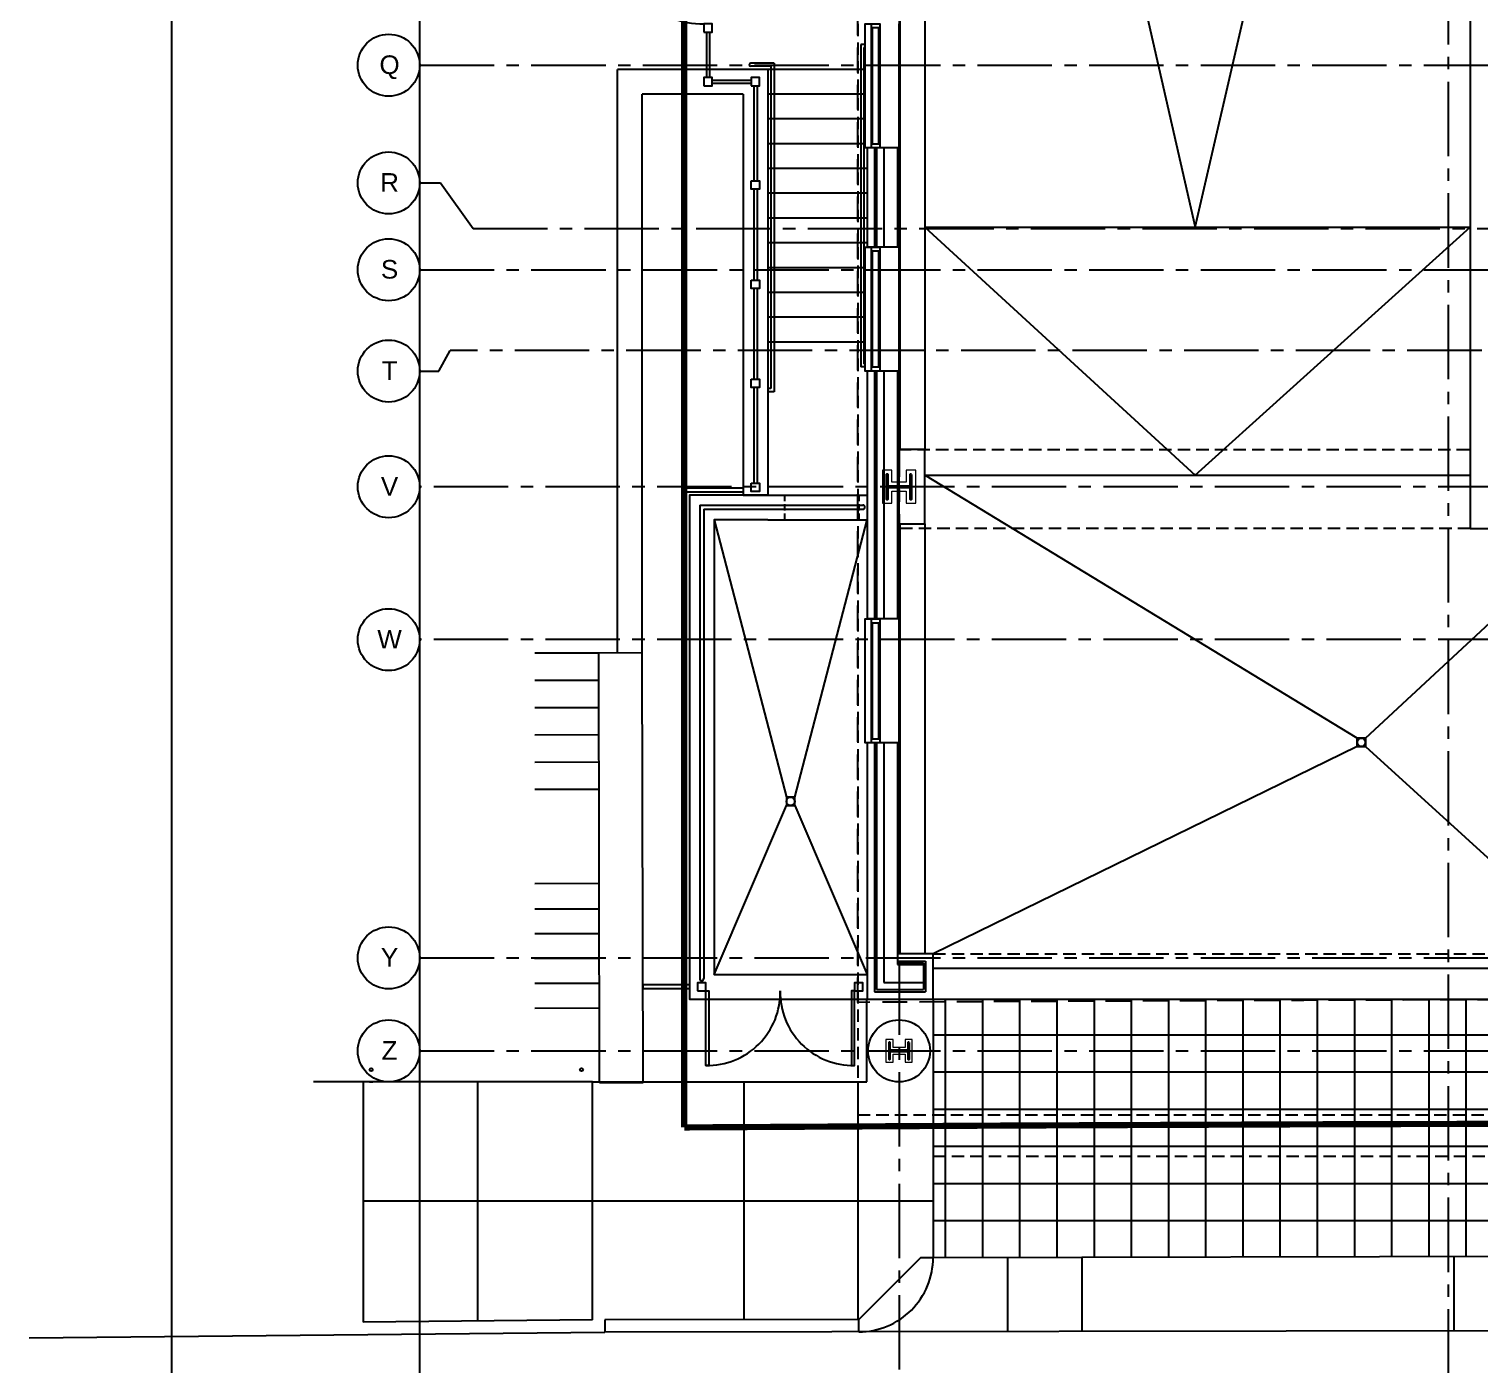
# Model space of a CAD drawing. Header units: inches. Extents: x 5931 to 10048, y 0 to 3185.
# Drawn here: x 5931 to 6633, y 692 to 1339 of the extents above; entities that cross this region are included whole.
import ezdxf
from ezdxf.enums import TextEntityAlignment as Align

# ---------------------------------------------------------------- set-up
doc = ezdxf.new("R2010")
doc.units = ezdxf.units.IN
doc.header["$LTSCALE"] = 48
doc.header["$MEASUREMENT"] = 0
for name, pattern in [('CENTER2', [1.125, 0.75, -0.125, 0.125, -0.125]), ('HIDDEN', [0.375, 0.25, -0.125]), ('HIDDEN2', [0.1875, 0.125, -0.0625]), ('PHANTOM2', [1.25, 0.625, -0.125, 0.125, -0.125, 0.125, -0.125])]:
    doc.linetypes.add(name, pattern=pattern)
for name, color, linetype in [('_0_Objects', 8, 'Continuous'), ('A-Flor-Hral', 8, 'Continuous'), ('A-Flor-Pfix', 8, 'Continuous'), ('A-Flor-Soffit', 8, 'HIDDEN2'), ('A-Flor-Strs', 8, 'Continuous'), ('A-Glaz', 8, 'Continuous'), ('A-Glaz-Sill', 8, 'Continuous'), ('A-Grid(3-32)', 8, 'CENTER2'), ('A-Site-low walls', 8, 'Continuous'), ('A-Site-Pave', 8, 'Continuous'), ('A-Site-Property', 8, 'PHANTOM2'), ('A-Site-Setback', 8, 'HIDDEN'), ('A-Wall-Full', 8, 'Continuous'), ('A-Wall-Hatch', 8, 'Continuous'), ('S-Grid-Iden', 8, 'Continuous'), ('S-Site-Curb', 8, 'Continuous'), ('S-Structural Concrete', 8, 'Continuous')]:
    doc.layers.add(name, color=color, linetype=linetype)
doc.layers.add('A-ANNO-NPLT', color=8, linetype='Continuous', plot=False)
for name, color, linetype, lineweight in [('A-Detl-Hatch', 8, 'Continuous', 18), ('S-Detl-Hatch', 8, 'Continuous', 18), ('S-Detl-Wide', 8, 'Continuous', 35)]:
    doc.layers.add(name, color=color, linetype=linetype, lineweight=lineweight)
doc.styles.get("Standard").update_dxf_attribs({"font": 'arial.ttf'})

# ---------------------------------------------------------------- blocks, each defined once
blk = doc.blocks.new('EXTERIOR LOUVER')
at = {"layer": 'A-Glaz'}
for p, q in [((2323.12, -9046.93), (2323.12, -8990.81)), ((2323.62, -9046.81), (2323.62, -8990.81)), ((2326.62, -8990.81), (2326.62, -9046.81)), ((2327.12, -8990.81), (2327.12, -9046.81))]:
    blk.add_line(p, q, dxfattribs=at)
for points in [[(2323.12, -8988.81), (2327.12, -8988.81), (2327.12, -8990.81), (2323.12, -8990.81)], [(2323.12, -9046.81), (2327.12, -9046.81), (2327.12, -9048.81), (2323.12, -9048.81)]]:
    blk.add_lwpolyline(points, close=True, dxfattribs=at)
at = {"layer": 'A-Glaz-Sill'}
blk.add_line((2336.37, -8988.81), (2336.37, -9048.81), dxfattribs=at)
blk.add_lwpolyline([(2323.12, -9048.81), (2320.12, -9048.81), (2320.12, -8988.81), (2323.12, -8988.81)], dxfattribs=at)
blk = doc.blocks.new('1ST FLOOR CORE & SHELL')
at = {"layer": 'A-Flor-Soffit'}
for points in [[(2321, -8520.75), (2316.5, -8520.75), (2316.5, -9228.75), (3108.87, -9228.75), (3108.87, -9224.75), (4240.5, -9224.75), (4240.5, -9222.63), (4656.87, -9222.63), (4656.87, -9224.75), (5704.5, -9224.75), (5704.5, -8756.75), (5700, -8756.75)], [(2352.98, -9228.75), (2352.98, -9248.75), (2641, -9248.75), (2641, -9228.75)]]:
    blk.add_lwpolyline(points, dxfattribs=at)
at = {"layer": 'A-Wall-Full'}
for p, q in [((2613, -8156), (2613, -8944.88)), ((2321, -8760.75), (2321, -8808.75)), ((2336.37, -8760.75), (2321, -8760.75)), ((2336.37, -8760.75), (2336.37, -8808.75)), ((2336.37, -8808.75), (2321, -8808.75)), ((2321, -8868.75), (2321, -8988.75)), ((2336.37, -8868.75), (2321, -8868.75)), ((2336.37, -8868.75), (2336.37, -8988.75)), ((2613, -8944.88), (2933, -8944.88)), ((2336.37, -8988.75), (2321, -8988.75)), ((2321, -9048.75), (2321, -9172.75)), ((2336.37, -9048.75), (2321, -9048.75)), ((2336.37, -9048.75), (2336.37, -9150.75)), ((2353, -9150.75), (2335.75, -9150.75)), ((2353, -9172.75), (2353, -9150.75)), ((2321, -9172.75), (2353, -9172.75))]:
    blk.add_line(p, q, dxfattribs=at)
blk.add_circle((2336.5, -9197.75), 15, dxfattribs=at)
at = {"layer": 'A-Wall-Hatch'}
for p, q in [((2324.62, -8760.75), (2324.62, -8808.75)), ((2325.62, -8760.75), (2325.62, -8808.75)), ((2329.12, -8760.75), (2329.12, -8808.75)), ((2335.75, -8760.75), (2335.75, -8808.75)), ((2324.62, -8868.75), (2324.62, -8988.75)), ((2325.62, -8868.75), (2325.62, -8988.75)), ((2329.12, -8868.75), (2329.12, -8988.75)), ((2335.75, -8868.75), (2335.75, -8988.75)), ((2324.62, -9048.75), (2324.62, -9169.12)), ((2325.62, -9048.75), (2325.62, -9168.12)), ((2329.12, -9048.75), (2329.12, -9164.62)), ((2335.75, -9048.75), (2335.75, -9156)), ((2335.75, -9150.75), (2335.75, -9154.37)), ((2335.75, -9154.37), (2349.37, -9154.37)), ((2335.75, -9156), (2348.37, -9156)), ((2336.37, -9154.37), (2336.37, -9155.37)), ((2336.37, -9155.37), (2348.37, -9155.37)), ((2348.37, -9155.37), (2348.37, -9168.12)), ((2349.37, -9154.37), (2349.37, -9169.12)), ((2329.12, -9164.62), (2348.37, -9164.62)), ((2324.62, -9169.12), (2349.37, -9169.12)), ((2325.62, -9168.12), (2348.37, -9168.12))]:
    blk.add_line(p, q, dxfattribs=at)
for p in [(0, 288.06), (0, 180.06), (0, 0.06)]:
    blk.add_blockref('EXTERIOR LOUVER', p)
blk = doc.blocks.new('Column Bubble')
blk.add_circle((-0.0042, -0.0024), 0.1562)
blk.add_attdef('XX', text='', height=0.0938).set_placement((0, 0), align=Align.MIDDLE_CENTER)
blk = doc.blocks.new('*U9')
at = {"layer": 'A-Detl-Hatch'}
h = blk.add_hatch(dxfattribs=at)
h.set_pattern_fill('ANSI32', color=256, scale=6, style=0)
h.set_pattern_definition([(45, (0, -4.865), (-1.591, 1.591), []), (45, (1.0607, -4.865), (-1.591, 1.591), [])])
edge = h.paths.add_edge_path()
edge.add_line((3.98, -9.73), (3.98, -9.295))
edge.add_line((3.98, -9.295), (0.645, -9.295))
edge.add_arc((0.645, -8.795), 0.5, 180, 270, ccw=False)
edge.add_line((0.145, -8.795), (0.145, -0.935))
edge.add_arc((0.645, -0.935), 0.5, 90, 180, ccw=False)
edge.add_line((0.645, -0.435), (3.98, -0.435))
edge.add_line((3.98, -0.435), (3.98, 0))
edge.add_line((3.98, 0), (-3.98, 0))
edge.add_line((-3.98, 0), (-3.98, -0.435))
edge.add_line((-3.98, -0.435), (-0.645, -0.435))
edge.add_arc((-0.645, -0.935), 0.5, 0, 90, ccw=False)
edge.add_line((-0.145, -0.935), (-0.145, -8.795))
edge.add_arc((-0.645, -8.795), 0.5, -90, 0, ccw=False)
edge.add_line((-0.645, -9.295), (-3.98, -9.295))
edge.add_line((-3.98, -9.295), (-3.98, -9.73))
edge.add_line((-3.98, -9.73), (3.98, -9.73))
at = {"linetype": 'ByBlock'}
blk.add_lwpolyline([(3.98, -9.73), (3.98, -9.295), (0.645, -9.295, -0.4142136), (0.145, -8.795), (0.145, -0.935, -0.4142136), (0.645, -0.435), (3.98, -0.435), (3.98, 0), (-3.98, 0), (-3.98, -0.435), (-0.645, -0.435, -0.4142136), (-0.145, -0.935), (-0.145, -8.795, -0.4142136), (-0.645, -9.295), (-3.98, -9.295), (-3.98, -9.73)], format="xyb", close=True, dxfattribs=at)
blk = doc.blocks.new('W10X33')
at = {"layer": 'S-Detl-Hatch'}
blk.add_lwpolyline([(13773.28, -7309.78), (13773.28, -7306.34), (13769.45, -7306.34), (13769.45, -7300.48), (13773.28, -7300.48), (13773.28, -7297.05), (13762.32, -7297.05), (13762.32, -7300.48), (13766.16, -7300.48), (13766.16, -7306.34), (13762.32, -7306.34), (13762.32, -7309.78)], close=True, dxfattribs=at)
at = {"layer": 'S-Detl-Wide'}
blk.add_blockref('*U9', (13767.8, -7298.55), dxfattribs=at)
blk = doc.blocks.new('*U10')
at = {"layer": 'A-Detl-Hatch'}
h = blk.add_hatch(dxfattribs=at)
h.set_pattern_fill('ANSI32', color=256, scale=6, style=0)
h.set_pattern_definition([(45, (0, -6.06), (-1.591, 1.591), []), (45, (1.0607, -6.06), (-1.591, 1.591), [])])
edge = h.paths.add_edge_path()
edge.add_line((6, -12.12), (6, -11.515))
edge.add_line((6, -11.515), (0.795, -11.515))
edge.add_arc((0.795, -10.915), 0.6, 180, 270, ccw=False)
edge.add_line((0.195, -10.915), (0.195, -1.205))
edge.add_arc((0.795, -1.205), 0.6, 90, 180, ccw=False)
edge.add_line((0.795, -0.605), (6, -0.605))
edge.add_line((6, -0.605), (6, 0))
edge.add_line((6, 0), (-6, 0))
edge.add_line((-6, 0), (-6, -0.605))
edge.add_line((-6, -0.605), (-0.795, -0.605))
edge.add_arc((-0.795, -1.205), 0.6, 0, 90, ccw=False)
edge.add_line((-0.195, -1.205), (-0.195, -10.915))
edge.add_arc((-0.795, -10.915), 0.6, 270, 360, ccw=False)
edge.add_line((-0.795, -11.515), (-6, -11.515))
edge.add_line((-6, -11.515), (-6, -12.12))
edge.add_line((-6, -12.12), (6, -12.12))
at = {"linetype": 'ByBlock'}
blk.add_lwpolyline([(6, -12.12), (6, -11.515), (0.795, -11.515, -0.4142136), (0.195, -10.915), (0.195, -1.205, -0.4142136), (0.795, -0.605), (6, -0.605), (6, 0), (-6, 0), (-6, -0.605), (-0.795, -0.605, -0.4142136), (-0.195, -1.205), (-0.195, -10.915, -0.4142136), (-0.795, -11.515), (-6, -11.515), (-6, -12.12)], format="xyb", close=True, dxfattribs=at)
blk = doc.blocks.new('W12X65')
at = {"layer": 'S-Detl-Hatch'}
blk.add_lwpolyline([(13860.59, -7310.28), (13860.59, -7305.67), (13854.79, -7305.67), (13854.79, -7298.76), (13860.59, -7298.76), (13860.59, -7294.16), (13844.59, -7294.16), (13844.59, -7298.76), (13850.4, -7298.76), (13850.4, -7305.67), (13844.59, -7305.67), (13844.59, -7310.28)], close=True, dxfattribs=at)
at = {"layer": 'S-Detl-Wide'}
blk.add_blockref('*U10', (13852.59, -7296.16), dxfattribs=at)
blk = doc.blocks.new('1ST FLOOR - STRUCTURAL GRID')
at = {"layer": 'A-Grid(3-32)'}
for p, q in [((2336.5, -7426.01), (2336.5, -9520.75)), ((2602.5, -9520.75), (2602.5, -7426.01)), ((2104.5, -8720.75), (5927.38, -8720.75)), ((2130.3, -8799.75), (5901.58, -8799.75)), ((2104.5, -8819.75), (5927.38, -8819.75)), ((5912.5, -8858.75), (2119.31, -8858.75)), ((5927.38, -8924.75), (2104.5, -8924.75)), ((5927.38, -8998.75), (2104.5, -8998.75)), ((2104.5, -9152.75), (5927.38, -9152.75)), ((2104.5, -9197.75), (5927.38, -9197.75))]:
    blk.add_line(p, q, dxfattribs=at)
for points in [[(2104.5, -8777.73), (2114.59, -8777.73), (2130.3, -8799.75)], [(2104.5, -8868.75), (2113.67, -8868.75), (2119.31, -8858.75)]]:
    blk.add_lwpolyline(points, dxfattribs=at)
at = {"rotation": 90}
for name, p in [('W12X65', (-4965.72, -22777.34)), ('W10X33', (-4966.91, -22965.55))]:
    blk.add_blockref(name, p, dxfattribs=at)
at = {"layer": 'S-Grid-Iden', "xscale": 96, "yscale": 96, "zscale": 96}
for p, values in [((2089.9, -8720.52), {'XX': 'Q'}), ((2089.9, -8777.5), {'XX': 'R'}), ((2089.9, -8819.52), {'XX': 'S'}), ((2089.9, -8868.52), {'XX': 'T'}), ((2089.9, -8924.52), {'XX': 'V'}), ((2089.9, -8998.52), {'XX': 'W'}), ((2089.9, -9152.52), {'XX': 'Y'}), ((2089.9, -9197.52), {'XX': 'Z'})]:
    blk.add_blockref('Column Bubble', p, dxfattribs=at).add_auto_attribs(values)
blk = doc.blocks.new('GROUND LEVEL PARKING')
at = {"layer": 'A-Site-Pave'}
for p, q in [((6435.3, 1887.01), (6495.25, 1818.49)), ((6495.25, 1818.49), (6555.2, 1887.01)), ((6628.5, 1818.49), (6364.5, 1818.49)), ((6364.5, 1818.49), (6495.25, 1242.88)), ((6495.25, 1242.88), (6628.5, 1818.49)), ((6364.5, 1242.88), (6628.5, 1242.88)), ((6364.5, 1242.88), (6495.25, 1122.88)), ((6495.25, 1122.88), (6628.5, 1242.88)), ((6364.5, 1122.88), (6628.5, 1122.88)), ((6573.78, 995.57), (6364.5, 1122.88)), ((6688, 891.26), (6688, 1097.88)), ((6816.25, 995.57), (6688, 1097.88)), ((6820.25, 995.57), (6948.5, 1097.88)), ((6573.78, 991.57), (6368.5, 891.26)), ((6816.25, 991.57), (6688, 891.26)), ((6820.25, 992.72), (6948.5, 891.26)), ((6368.5, 884.26), (6656.5, 884.26))]:
    blk.add_line(p, q, dxfattribs=at)
for points in [[(6369.15, 1417.67), (6621.15, 1417.67), (6621.15, 1411.67), (6369.15, 1411.67)], [(6573.78, 995.57), (6577.78, 995.57), (6577.78, 991.57), (6573.78, 991.57)], [(6816.25, 995.57), (6820.25, 995.57), (6820.25, 991.57), (6816.25, 991.57)]]:
    blk.add_lwpolyline(points, close=True, dxfattribs=at)
blk = doc.blocks.new('areaway fence -2 first fl')
for p, q in [((5705.91, 1392.01), (5774.92, 1392.01)), ((5703.16, 1389.26), (5703.16, 1385.26)), ((5704.66, 1389.26), (5704.66, 1385.26)), ((5705.91, 1390.51), (5774.92, 1390.51)), ((5703.16, 1337.26), (5703.16, 1315.26)), ((5704.66, 1337.26), (5704.66, 1315.26)), ((5705.91, 1314.01), (5724.92, 1314.01)), ((5705.91, 1312.51), (5724.92, 1312.51)), ((5726.17, 1311.26), (5726.17, 1265.26)), ((5727.67, 1311.26), (5727.67, 1265.26)), ((5726.17, 1261.26), (5726.17, 1217.26)), ((5727.67, 1261.26), (5727.67, 1217.26)), ((5726.17, 1213.26), (5726.17, 1169.26)), ((5727.67, 1213.26), (5727.67, 1169.26)), ((5726.17, 1165.26), (5726.17, 1118.98)), ((5727.67, 1165.26), (5727.67, 1118.98)), ((5691.42, 876.26), (5691.42, 1116.76)), ((5691.42, 1116.76), (5720.92, 1116.76)), ((5720.92, 1116.76), (5720.92, 1114.76)), ((5693.42, 876.26), (5693.42, 1114.76)), ((5693.42, 1114.76), (5720.92, 1114.76)), ((5699.92, 1108.38), (5778.92, 1108.38)), ((5699.92, 1108.38), (5699.92, 879.26)), ((5701.92, 1106.38), (5778.92, 1106.38)), ((5701.92, 1106.38), (5701.92, 879.26)), ((5694.92, 876.26), (5672.43, 876.26)), ((5694.92, 874.26), (5672.43, 874.26)), ((5694.92, 876.26), (5694.92, 874.26))]:
    blk.add_line(p, q)
for points in [[(5701.91, 1389.26), (5705.91, 1389.26), (5705.91, 1393.26), (5701.91, 1393.26)], [(5774.92, 1389.26), (5778.92, 1389.26), (5778.92, 1393.26), (5774.92, 1393.26)], [(5701.91, 1381.26), (5705.91, 1381.26), (5705.91, 1385.26), (5701.91, 1385.26)], [(5701.91, 1381.26), (5701.91, 1379.76), (5661.91, 1379.76), (5661.91, 1381.26)], [(5701.91, 1337.26), (5705.91, 1337.26), (5705.91, 1341.26), (5701.91, 1341.26)], [(5701.91, 1311.26), (5705.91, 1311.26), (5705.91, 1315.26), (5701.91, 1315.26)], [(5724.92, 1311.26), (5728.92, 1311.26), (5728.92, 1315.26), (5724.92, 1315.26)], [(5724.92, 1265.26), (5728.92, 1265.26), (5728.92, 1261.26), (5724.92, 1261.26)], [(5724.92, 1217.26), (5728.92, 1217.26), (5728.92, 1213.26), (5724.92, 1213.26)], [(5724.92, 1169.26), (5728.92, 1169.26), (5728.92, 1165.26), (5724.92, 1165.26)], [(5724.92, 1118.98), (5728.92, 1118.98), (5728.92, 1114.98), (5724.92, 1114.98)], [(5698.92, 873.26), (5702.92, 873.26), (5702.92, 877.26), (5698.92, 877.26)], [(5702.92, 873.26), (5704.42, 873.26), (5704.42, 837.26), (5702.92, 837.26)], [(5774.92, 873.26), (5773.42, 873.26), (5773.42, 837.26), (5774.92, 837.26)], [(5774.92, 873.26), (5778.92, 873.26), (5778.92, 877.26), (5774.92, 877.26)]]:
    blk.add_lwpolyline(points, close=True)
for centre, radius, start, end in [((5701.16, 1380.51), 39.26, 178.90531, 271.09469), ((5778.92, 1107.38), 1, 270, 90), ((5700.92, 879.26), 1, 180, 0), ((5703.67, 872.51), 35.26, 268.78112, 1.21888), ((5774.17, 872.51), 35.26, 178.78112, 271.21888)]:
    blk.add_arc(centre, radius, start, end)
blk = doc.blocks.new('areaway and stair')
blk.add_line((-108.49, 59.34), (-108.49, 57.34))
at = {"layer": 'A-Flor-Hral'}
for p, q in [((-0.87, 514.34), (-3, 514.34)), ((-3, 514.34), (-3, 358.34)), ((-0.87, 512.84), (-1.5, 512.84)), ((-1.5, 512.84), (-1.5, 359.84)), ((-45, 505.34), (-56.25, 505.34)), ((-46.5, 503.84), (-56.25, 503.84)), ((-46.5, 503.84), (-46.5, 347.84)), ((-45, 505.34), (-45, 346.34)), ((-0.87, 358.34), (-3, 358.34)), ((-0.87, 359.84), (-1.5, 359.84)), ((-46.5, 347.84), (-48, 347.84)), ((-45, 346.34), (-48, 346.34))]:
    blk.add_line(p, q, dxfattribs=at)
blk.add_arc((-56.25, 504.59), 0.75, 90, 270, dxfattribs=at)
at = {"layer": 'A-Flor-Strs'}
for p, q in [((-1.5, 502.34), (-48, 502.34)), ((-1.5, 490.34), (-48, 490.34)), ((-0.87, 478.34), (-48, 478.34)), ((-0.87, 466.34), (-48, 466.34)), ((0, 454.34), (-48, 454.34)), ((0, 442.34), (-48, 442.34)), ((0, 430.34), (-48, 430.34)), ((0, 418.34), (-48, 418.34)), ((-0.87, 406.34), (-48, 406.34)), ((-0.87, 394.34), (-48, 394.34)), ((-0.87, 382.34), (-48, 382.34)), ((-0.87, 370.34), (-48, 370.34)), ((-129.76, 219.89), (-160.86, 219.83)), ((-129.74, 206.62), (-160.86, 206.57)), ((-129.72, 193.42), (-160.86, 193.37)), ((-129.7, 180.22), (-160.86, 180.17)), ((-129.67, 167.02), (-160.86, 166.97)), ((-129.65, 153.82), (-160.86, 153.77)), ((-129.58, 108.28), (-160.86, 108.22)), ((-129.56, 95.98), (-160.86, 95.92)), ((-129.54, 83.98), (-160.86, 83.92)), ((-129.52, 71.98), (-160.86, 71.92)), ((-129.5, 59.98), (-160.86, 59.92)), ((-129.48, 47.98), (-160.86, 47.92))]:
    blk.add_line(p, q, dxfattribs=at)
at = {"layer": 'A-Site-low walls'}
for p, q in [((-120.76, 568.34), (-120.76, 1326.97)), ((-108.76, 1326.97), (-120.76, 1326.97)), ((-108.76, 580.34), (-108.76, 1326.97)), ((0, 580.34), (-108.76, 580.34)), ((0, 568.34), (-120.76, 568.34)), ((-48, 502.34), (-120.76, 502.34)), ((-120.76, 219.92), (-120.76, 502.34)), ((-48, 502.34), (-48, 296.34)), ((-60, 490.34), (-108.76, 490.34)), ((-108.76, 219.92), (-108.76, 490.34)), ((-60, 490.34), (-60, 296.34)), ((-60, 296.34), (0, 296.34)), ((-48, 284.34), (0, 284.34)), ((-48, 284.34), (-48, 284.34)), ((-108.76, 219.92), (-129.76, 219.89)), ((-129.42, 12.02), (-129.76, 219.89)), ((-108.42, 12.05), (-108.76, 219.92)), ((-129.42, 12.02), (-108.42, 12.05))]:
    blk.add_line(p, q, dxfattribs=at)
at = {"layer": 'A-Site-low walls', "linetype": 'HIDDEN2', "ltscale": 0.5}
for p, q in [((-40, 296.34), (-40, 284.34)), ((-4, 296.34), (-4, 284.34))]:
    blk.add_line(p, q, dxfattribs=at)
at = {"layer": 'A-Site-low walls'}
for points in [[(-48, 296.34), (-86, 296.34), (-86, 52.34), (0, 52.34)], [(-48, 284.34), (-74, 284.34), (-74, 64.34), (0, 64.34)]]:
    blk.add_lwpolyline(points, dxfattribs=at)
at = {"layer": 'A-Site-Pave'}
for p, q in [((-48, 502.34), (-48, 310.61)), ((-74, 284.34), (-39, 150.06)), ((-35, 150.06), (0, 284.34)), ((-74, 64.34), (-39, 146.06)), ((-35, 146.06), (0, 64.34))]:
    blk.add_line(p, q, dxfattribs=at)
blk.add_lwpolyline([(-39, 150.06), (-39, 146.06), (-35, 146.06), (-35, 150.06)], close=True, dxfattribs=at)
blk.add_circle((-37, 148.06), 2, dxfattribs=at)
at = {"layer": 'A-Flor-Hral'}
blk.add_blockref('areaway fence -2 first fl', (-5780.92, -816.91), dxfattribs=at)
blk = doc.blocks.new('SITE PLAN')
at = {"layer": 'A-Site-Pave'}
h = blk.add_hatch(dxfattribs=at)
h.set_pattern_fill('NET', color=256, scale=144, angle=-13.87778)
h.set_pattern_definition([(0, (8534.515, -2675.907), (0, 18), []), (90, (8534.515, -2675.907), (-18, 1e-15), [])])
h.paths.add_polyline_path([(8822.52, -2800.19), (8822.52, -2675.91), (8534.52, -2675.91), (8534.52, -2800.72)])
for p, q in [((8261.81, -2715.85), (8263.31, -2715.85)), ((8365.09, -2715.85), (8363.59, -2715.85)), ((8376.45, -2715.85), (8502.52, -2715.85)), ((8096.93, -2839.61), (8375.7, -2836.97)), ((9603.69, -2835.19), (8375.7, -2836.97))]:
    blk.add_line(p, q, dxfattribs=at)
at = {"layer": 'A-Site-Pave', "flags": 128}
for points in [[(8502.52, -2715.85), (8502.52, -2675.91)], [(8822.52, -2800.19), (8822.52, -2675.91), (8534.52, -2675.91), (8534.52, -2800.72), (8822.52, -2800.19)], [(8258.6, -2715.85), (8234.6, -2715.85)], [(8258.6, -2715.85), (8258.6, -2832.08)], [(8369.6, -2715.85), (8258.6, -2715.85)], [(8314.1, -2831.53), (8314.1, -2715.85)], [(8369.6, -2830.97), (8369.6, -2715.85)], [(8369.6, -2715.85), (8393.6, -2715.85)], [(8442.85, -2715.85), (8442.85, -2830.88)], [(8498.02, -2715.85), (8498.02, -2830.8)], [(8258.6, -2773.36), (8534.52, -2773.36)], [(8498.52, -2836.78), (8498.52, -2830.78), (8528.52, -2800.73), (8534.52, -2800.72)], [(8534.52, -2800.72), (8822.52, -2800.19)], [(8570.52, -2800.65), (8570.57, -2836.68)], [(8606.52, -2800.59), (8606.57, -2836.63)], [(8786.52, -2800.26), (8786.57, -2836.36)], [(8369.6, -2830.97), (8258.6, -2832.08)], [(8498.52, -2830.79), (8375.69, -2830.97)], [(8375.69, -2830.97), (8375.7, -2836.97)]]:
    blk.add_lwpolyline(points, dxfattribs=at)
at = {"layer": 'A-Site-Pave'}
for centre in [(8262.56, -2709.85), (8364.34, -2709.85)]:
    blk.add_circle(centre, 0.75, dxfattribs=at)
blk.add_arc((8498.52, -2800.78), 36, 270, 0.10413, dxfattribs=at)

msp = doc.modelspace()

# ---------------------------------------------------------------- linework, layer by layer
at = {"layer": 'A-ANNO-NPLT'}
for points in [[(6000, 0), (6000, 2976), (10048, 2976), (10048, 0)], [(6120, 360), (6120, 2616), (9928, 2616), (9928, 360)]]:
    msp.add_lwpolyline(points, close=True, dxfattribs=at)
at = {"layer": 'A-Flor-Pfix'}
msp.add_lwpolyline([(6573.78, 995.57), (6573.78, 991.57), (6577.78, 991.57), (6577.78, 995.57)], close=True, dxfattribs=at)
msp.add_circle((6575.78, 993.57), 2, dxfattribs=at)
at = {"layer": 'A-Flor-Soffit'}
for p, q in [((6351.88, 1135.26), (6628.5, 1135.26)), ((6628.5, 1097.13), (6351.88, 1097.13)), ((6368.5, 891.26), (6656.5, 891.26))]:
    msp.add_line(p, q, dxfattribs=at)
at = {"layer": 'A-Site-Pave'}
for p, q in [((6577.78, 995.57), (6688, 1097.88)), ((6577.78, 991.57), (6688, 891.26))]:
    msp.add_line(p, q, dxfattribs=at)
at = {"layer": 'A-Site-Property', "const_width": 3}
msp.add_lwpolyline([(6860, 809.26, 0.000391), (6716, 809.14, 0.00127), (6248, 807.22), (6248, 1671.99), (6248, 2571.99), (9651.75, 1937.56, 0.002707), (9800, 1910.76), (9800, 809.26), (6860, 809.26)], format="xyb", dxfattribs=at)
at = {"layer": 'A-Site-Setback'}
msp.add_lwpolyline([(9036, 869.26), (6800, 869.26, 0.00067), (6715.91, 869.14, 0.001041), (6332, 867.74), (6332, 1671.99), (6332, 2312.2)], format="xyb", dxfattribs=at)
at = {"layer": 'S-Site-Curb'}
for p, q in [((6364.5, 1378.26), (6364.5, 1135.26)), ((6364.5, 1099.26), (6364.5, 891.26))]:
    msp.add_line(p, q, dxfattribs=at)
at = {"layer": 'S-Structural Concrete'}
msp.add_lwpolyline([(6352.5, 891.26), (6352.5, 1099.26), (6364.5, 1099.26), (6364.5, 1135.26), (6352.5, 1135.26), (6352.5, 1378.26), (6364.5, 1378.26), (6364.5, 1414.26), (6352.5, 1414.26), (6352.5, 1598.26), (6364.5, 1598.26), (6364.5, 1634.26), (6352.5, 1634.26), (6352.5, 1884.26)], dxfattribs=at)

# ---------------------------------------------------------------- block references
at = {"layer": '_0_Objects', "linetype": 'HIDDEN'}
msp.add_blockref('1ST FLOOR - STRUCTURAL GRID', (4015.5, 10042.01), dxfattribs=at)
at = {"layer": '_0_Objects'}
for name, p in [('1ST FLOOR CORE & SHELL', (4015.5, 10042.01)), ('areaway and stair', (6336.5, 816.91)), ('GROUND LEVEL PARKING', (0, 0)), ('SITE PLAN', (-2166.04, 3545.07))]:
    msp.add_blockref(name, p, dxfattribs=at)

doc.saveas('drawing.dxf')
